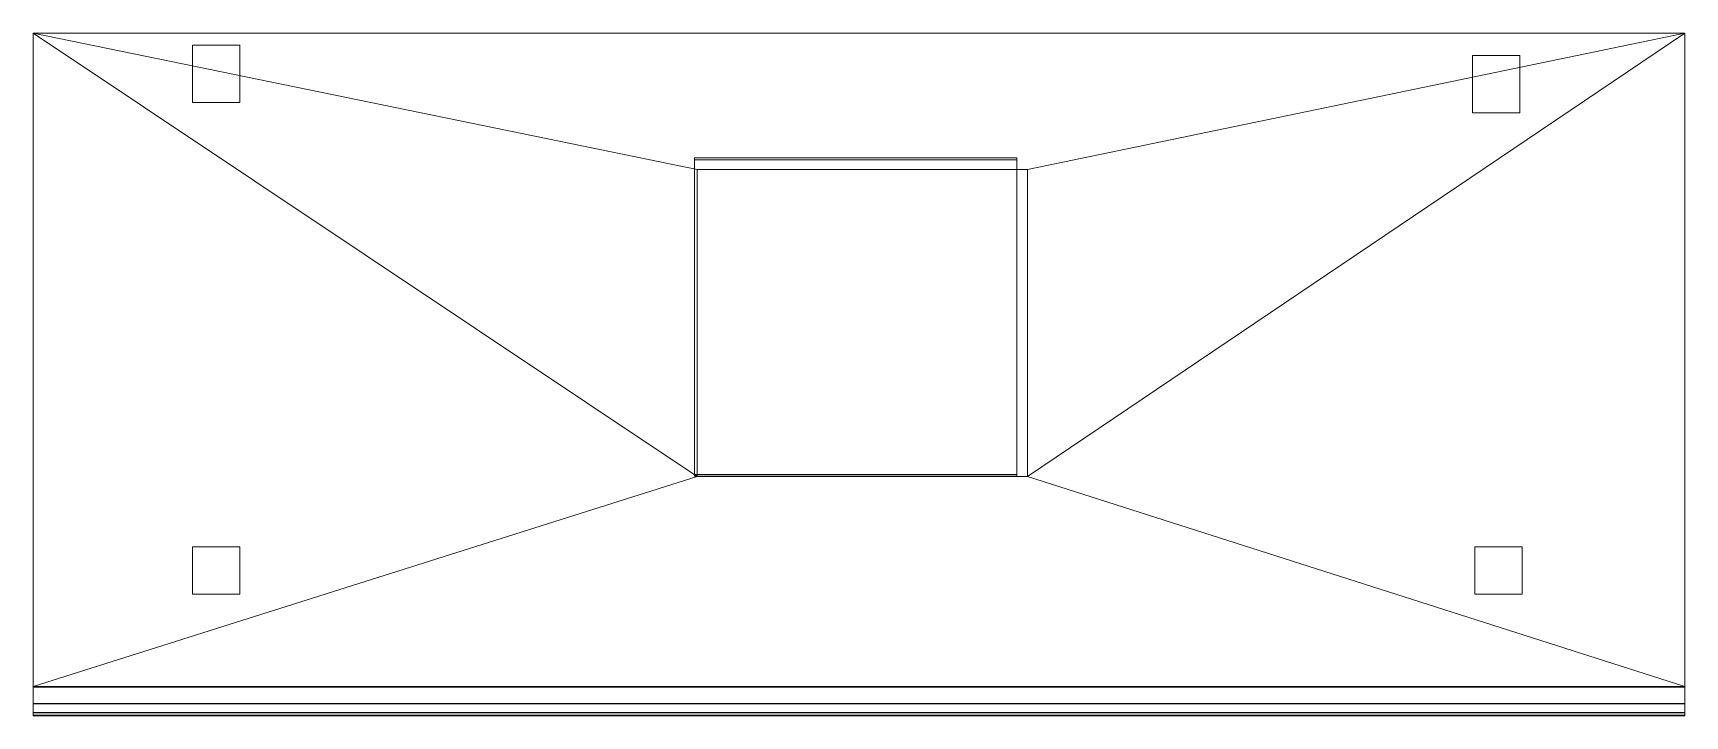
# Model space of a CAD drawing. Header units: millimetres. Extents: x 5694 to 12694, y -4847 to -1953.
import ezdxf

# ---------------------------------------------------------------- set-up
doc = ezdxf.new("R2010")
doc.units = ezdxf.units.MM
for name, color, linetype, lineweight in [('A-GLAZ-CURT', 52, 'Continuous', 9), ('A-ROOF', 132, 'Continuous', 9), ('A-ROOF-OTLN', 132, 'Continuous', 9), ('A-WALL', 113, 'Continuous', 9)]:
    doc.layers.add(name, color=color, linetype=linetype, lineweight=lineweight)

# ---------------------------------------------------------------- blocks, each defined once
blk = doc.blocks.new('System Panel - Glazed-144269-_3D_')
at = {"layer": 'A-GLAZ-CURT', "transparency": 33554496}
mesh = blk.add_polyface(dxfattribs=at)
corners = [(-683.2, 49.5, 1400), (683.2, 49.5, 1400), (683.2, 49.5), (-683.2, 49.5)]
mesh.append_faces([[corners[k] for k in face] for face in [(0, 1, 2, 3)]])
mesh = blk.add_polyface(dxfattribs=at)
corners = [(-683.2, 24.5), (-683.2, 49.5), (683.2, 49.5), (683.2, 24.5)]
mesh.append_faces([[corners[k] for k in face] for face in [(0, 1, 2, 3)]])
mesh = blk.add_polyface(dxfattribs=at)
corners = [(683.2, 24.5, 1400), (683.2, 49.5, 1400), (-683.2, 49.5, 1400), (-683.2, 24.5, 1400)]
mesh.append_faces([[corners[k] for k in face] for face in [(0, 1, 2, 3)]])
mesh = blk.add_polyface(dxfattribs=at)
corners = [(-683.2, 24.5, 1400), (-683.2, 49.5, 1400), (-683.2, 49.5), (-683.2, 24.5)]
mesh.append_faces([[corners[k] for k in face] for face in [(0, 1, 2, 3)]])
mesh = blk.add_polyface(dxfattribs=at)
corners = [(683.2, 24.5), (683.2, 24.5, 1400), (-683.2, 24.5, 1400), (-683.2, 24.5)]
mesh.append_faces([[corners[k] for k in face] for face in [(0, 1, 2, 3)]])
mesh = blk.add_polyface(dxfattribs=at)
corners = [(683.2, 24.5), (683.2, 49.5), (683.2, 49.5, 1400), (683.2, 24.5, 1400)]
mesh.append_faces([[corners[k] for k in face] for face in [(0, 1, 2, 3)]])

msp = doc.modelspace()

# ---------------------------------------------------------------- block references
at = {"layer": 'A-GLAZ-CURT', "transparency": 33554496, "extrusion": (0, 0.958019, 0.286704)}
msp.add_blockref('System Panel - Glazed-144269-_3D_', (-9179.4, 7444, -1756.3), dxfattribs=at)

# ---------------------------------------------------------------- meshes
at = {"layer": 'A-ROOF'}
mesh = msp.add_polyface(dxfattribs=at)
corners = [(5693.9, -1953.2, 7290.1), (5693.9, -1953.2, 7164.8), (5693.9, -4721.8, 6336.3), (5693.9, -4721.8, 6461.5)]
mesh.append_faces([[corners[k] for k in face] for face in [(0, 1, 2, 3)]])
mesh = msp.add_polyface(dxfattribs=at)
corners = [(5693.9, -1953.2, 7290.1), (5693.9, -4721.8, 6461.5), (12693.9, -4721.8, 6461.5), (12693.9, -1953.2, 7290.1), (8508.2, -2532, 7116.9), (9908.2, -2532, 7116.9), (9908.2, -3832, 6727.8), (8508.2, -3832, 6727.8)]
mesh.append_faces([[corners[k] for k in face] for face in [(1, 7, 0), (4, 0, 7)]], dxfattribs={"vtx0": -1, "vtx1": -1})
mesh.append_faces([[corners[k] for k in face] for face in [(7, 1, 2, 6), (6, 2, 3), (3, 5, 6)]], dxfattribs={"vtx0": -1, "vtx2": -1})
mesh.append_faces([[corners[k] for k in face] for face in [(3, 0, 4, 5)]], dxfattribs={"vtx1": -1, "vtx3": -1})
mesh = msp.add_polyface(dxfattribs=at)
corners = [(5693.9, -1953.2, 7290.1), (12693.9, -1953.2, 7290.1), (12693.9, -1953.2, 7164.8), (5693.9, -1953.2, 7164.8)]
mesh.append_faces([[corners[k] for k in face] for face in [(0, 1, 2, 3)]])
mesh = msp.add_polyface(dxfattribs=at)
corners = [(5693.9, -4721.8, 6336.3), (5693.9, -1953.2, 7164.8), (12693.9, -1953.2, 7164.8), (12693.9, -4721.8, 6336.3), (9908.2, -2532, 6991.6), (8508.2, -2532, 6991.6), (8508.2, -3832, 6602.6), (9908.2, -3832, 6602.6)]
mesh.append_faces([[corners[k] for k in face] for face in [(4, 2, 7), (3, 7, 2)]], dxfattribs={"vtx0": -1, "vtx1": -1})
mesh.append_faces([[corners[k] for k in face] for face in [(1, 5, 6), (5, 1, 2, 4), (6, 0, 1)]], dxfattribs={"vtx0": -1, "vtx2": -1})
mesh.append_faces([[corners[k] for k in face] for face in [(3, 0, 6, 7)]], dxfattribs={"vtx1": -1, "vtx3": -1})
mesh = msp.add_polyface(dxfattribs=at)
corners = [(12693.9, -4721.8, 6461.5), (12693.9, -4721.8, 6336.3), (12693.9, -1953.2, 7164.8), (12693.9, -1953.2, 7290.1)]
mesh.append_faces([[corners[k] for k in face] for face in [(0, 1, 2, 3)]])
mesh = msp.add_polyface(dxfattribs=at)
corners = [(9908.2, -2532, 7116.9), (8508.2, -2532, 7116.9), (8508.2, -2532, 6991.6), (9908.2, -2532, 6991.6)]
mesh.append_faces([[corners[k] for k in face] for face in [(0, 1, 2, 3)]])
mesh = msp.add_polyface(dxfattribs=at)
corners = [(8508.2, -2532, 7116.9), (8508.2, -3832, 6727.8), (8508.2, -3832, 6602.6), (8508.2, -2532, 6991.6)]
mesh.append_faces([[corners[k] for k in face] for face in [(0, 1, 2, 3)]])
mesh = msp.add_polyface(dxfattribs=at)
corners = [(9908.2, -2532, 6991.6), (9908.2, -3832, 6602.6), (9908.2, -3832, 6727.8), (9908.2, -2532, 7116.9)]
mesh.append_faces([[corners[k] for k in face] for face in [(0, 1, 2, 3)]])
mesh = msp.add_polyface(dxfattribs=at)
corners = [(8508.2, -3832, 6727.8), (9908.2, -3832, 6727.8), (9908.2, -3832, 6602.6), (8508.2, -3832, 6602.6)]
mesh.append_faces([[corners[k] for k in face] for face in [(0, 1, 2, 3)]])
mesh = msp.add_polyface(dxfattribs=at)
corners = [(5693.9, -4721.8, 6336.3), (12693.9, -4721.8, 6336.3), (12693.9, -4721.8, 6461.5), (5693.9, -4721.8, 6461.5)]
mesh.append_faces([[corners[k] for k in face] for face in [(0, 1, 2, 3)]])
at = {"layer": 'A-ROOF-OTLN'}
mesh = msp.add_polyface(dxfattribs=at)
corners = [(5693.9, -4721.8, 6211.4), (5693.9, -4796, 6211.4), (5693.9, -4834.1, 6310.9), (5693.9, -4846.8, 6310.9), (5693.9, -4846.8, 6323.6), (5693.9, -4834.1, 6323.6), (5693.9, -4834.1, 6320.4), (5693.9, -4843.6, 6320.4), (5693.9, -4843.6, 6314.1), (5693.9, -4831.7, 6314.1), (5693.9, -4793.6, 6214.5), (5693.9, -4724.9, 6214.5), (5693.9, -4724.9, 6336.3), (5693.9, -4721.8, 6336.3)]
mesh.append_faces([[corners[k] for k in face] for face in [(7, 4, 5, 6)]], dxfattribs={"vtx0": -1})
mesh.append_faces([[corners[k] for k in face] for face in [(11, 0, 1, 10), (2, 9, 10, 1)]], dxfattribs={"vtx0": -1, "vtx2": -1})
mesh.append_faces([[corners[k] for k in face] for face in [(13, 0, 11, 12)]], dxfattribs={"vtx1": -1})
mesh.append_faces([[corners[k] for k in face] for face in [(2, 3, 8, 9), (7, 8, 3, 4)]], dxfattribs={"vtx1": -1, "vtx3": -1})
mesh = msp.add_polyface(dxfattribs=at)
corners = [(5693.9, -4721.8, 6211.4), (12693.9, -4721.8, 6211.4), (12693.9, -4796, 6211.4), (5693.9, -4796, 6211.4)]
mesh.append_faces([[corners[k] for k in face] for face in [(0, 1, 2, 3)]])
mesh = msp.add_polyface(dxfattribs=at)
corners = [(5693.9, -4724.9, 6336.3), (12693.9, -4724.9, 6336.3), (12693.9, -4721.8, 6336.3), (5693.9, -4721.8, 6336.3)]
mesh.append_faces([[corners[k] for k in face] for face in [(0, 1, 2, 3)]])
mesh = msp.add_polyface(dxfattribs=at)
corners = [(5693.9, -4721.8, 6336.3), (12693.9, -4721.8, 6336.3), (12693.9, -4721.8, 6211.4), (5693.9, -4721.8, 6211.4)]
mesh.append_faces([[corners[k] for k in face] for face in [(0, 1, 2, 3)]])
mesh = msp.add_polyface(dxfattribs=at)
corners = [(5693.9, -4793.6, 6214.5), (12693.9, -4793.6, 6214.5), (12693.9, -4724.9, 6214.5), (5693.9, -4724.9, 6214.5)]
mesh.append_faces([[corners[k] for k in face] for face in [(0, 1, 2, 3)]])
mesh = msp.add_polyface(dxfattribs=at)
corners = [(5693.9, -4724.9, 6214.5), (12693.9, -4724.9, 6214.5), (12693.9, -4724.9, 6336.3), (5693.9, -4724.9, 6336.3)]
mesh.append_faces([[corners[k] for k in face] for face in [(0, 1, 2, 3)]])
mesh = msp.add_polyface(dxfattribs=at)
corners = [(12693.9, -4721.8, 6211.4), (12693.9, -4721.8, 6336.3), (12693.9, -4724.9, 6336.3), (12693.9, -4724.9, 6214.5), (12693.9, -4793.6, 6214.5), (12693.9, -4831.7, 6314.1), (12693.9, -4843.6, 6314.1), (12693.9, -4843.6, 6320.4), (12693.9, -4834.1, 6320.4), (12693.9, -4834.1, 6323.6), (12693.9, -4846.8, 6323.6), (12693.9, -4846.8, 6310.9), (12693.9, -4834.1, 6310.9), (12693.9, -4796, 6211.4)]
mesh.append_faces([[corners[k] for k in face] for face in [(3, 0, 1, 2)]], dxfattribs={"vtx0": -1})
mesh.append_faces([[corners[k] for k in face] for face in [(6, 11, 12, 5), (11, 6, 7, 10)]], dxfattribs={"vtx0": -1, "vtx2": -1})
mesh.append_faces([[corners[k] for k in face] for face in [(9, 10, 7, 8)]], dxfattribs={"vtx1": -1})
mesh.append_faces([[corners[k] for k in face] for face in [(13, 0, 3, 4), (4, 5, 12, 13)]], dxfattribs={"vtx1": -1, "vtx3": -1})
mesh = msp.add_polyface(dxfattribs=at)
corners = [(5693.9, -4831.7, 6314.1), (12693.9, -4831.7, 6314.1), (12693.9, -4793.6, 6214.5), (5693.9, -4793.6, 6214.5)]
mesh.append_faces([[corners[k] for k in face] for face in [(0, 1, 2, 3)]])
mesh = msp.add_polyface(dxfattribs=at)
corners = [(5693.9, -4796, 6211.4), (12693.9, -4796, 6211.4), (12693.9, -4834.1, 6310.9), (5693.9, -4834.1, 6310.9)]
mesh.append_faces([[corners[k] for k in face] for face in [(0, 1, 2, 3)]])
mesh = msp.add_polyface(dxfattribs=at)
corners = [(5693.9, -4843.6, 6314.1), (12693.9, -4843.6, 6314.1), (12693.9, -4831.7, 6314.1), (5693.9, -4831.7, 6314.1)]
mesh.append_faces([[corners[k] for k in face] for face in [(0, 1, 2, 3)]])
mesh = msp.add_polyface(dxfattribs=at)
corners = [(5693.9, -4834.1, 6310.9), (12693.9, -4834.1, 6310.9), (12693.9, -4846.8, 6310.9), (5693.9, -4846.8, 6310.9)]
mesh.append_faces([[corners[k] for k in face] for face in [(0, 1, 2, 3)]])
mesh = msp.add_polyface(dxfattribs=at)
corners = [(5693.9, -4846.8, 6323.6), (12693.9, -4846.8, 6323.6), (12693.9, -4834.1, 6323.6), (5693.9, -4834.1, 6323.6)]
mesh.append_faces([[corners[k] for k in face] for face in [(0, 1, 2, 3)]])
mesh = msp.add_polyface(dxfattribs=at)
corners = [(5693.9, -4834.1, 6323.6), (12693.9, -4834.1, 6323.6), (12693.9, -4834.1, 6320.4), (5693.9, -4834.1, 6320.4)]
mesh.append_faces([[corners[k] for k in face] for face in [(0, 1, 2, 3)]])
mesh = msp.add_polyface(dxfattribs=at)
corners = [(5693.9, -4834.1, 6320.4), (12693.9, -4834.1, 6320.4), (12693.9, -4843.6, 6320.4), (5693.9, -4843.6, 6320.4)]
mesh.append_faces([[corners[k] for k in face] for face in [(0, 1, 2, 3)]])
mesh = msp.add_polyface(dxfattribs=at)
corners = [(5693.9, -4843.6, 6320.4), (12693.9, -4843.6, 6320.4), (12693.9, -4843.6, 6314.1), (5693.9, -4843.6, 6314.1)]
mesh.append_faces([[corners[k] for k in face] for face in [(0, 1, 2, 3)]])
mesh = msp.add_polyface(dxfattribs=at)
corners = [(5693.9, -4846.8, 6310.9), (12693.9, -4846.8, 6310.9), (12693.9, -4846.8, 6323.6), (5693.9, -4846.8, 6323.6)]
mesh.append_faces([[corners[k] for k in face] for face in [(0, 1, 2, 3)]])
at = {"layer": 'A-WALL'}
mesh = msp.add_polyface(dxfattribs=at)
corners = [(6369.9, -2247.4, 4000.3), (6369.9, -2247.4, 7076.8), (6369.9, -2004.6, 7149.5), (6369.9, -2004.6, 4000.3)]
mesh.append_faces([[corners[k] for k in face] for face in [(0, 1, 2, 3)]])
mesh = msp.add_polyface(dxfattribs=at)
corners = [(6569.9, -2247.4, 4000.3), (6369.9, -2247.4, 4000.3), (6369.9, -2004.6, 4000.3), (6569.9, -2004.6, 4000.3)]
mesh.append_faces([[corners[k] for k in face] for face in [(0, 1, 2, 3)]])
mesh = msp.add_polyface(dxfattribs=at)
corners = [(6569.9, -2004.6, 4000.3), (6369.9, -2004.6, 4000.3), (6369.9, -2004.6, 7149.5), (6569.9, -2004.6, 7149.5)]
mesh.append_faces([[corners[k] for k in face] for face in [(0, 1, 2, 3)]])
mesh = msp.add_polyface(dxfattribs=at)
corners = [(6569.9, -2004.6, 7149.5), (6369.9, -2004.6, 7149.5), (6369.9, -2247.4, 7076.8), (6569.9, -2247.4, 7076.8)]
mesh.append_faces([[corners[k] for k in face] for face in [(0, 1, 2, 3)]])
mesh = msp.add_polyface(dxfattribs=at)
corners = [(6569.9, -2004.6, 7149.5), (6569.9, -2247.4, 7076.8), (6569.9, -2247.4, 4000.3), (6569.9, -2004.6, 4000.3)]
mesh.append_faces([[corners[k] for k in face] for face in [(0, 1, 2, 3)]])
mesh = msp.add_polyface(dxfattribs=at)
corners = [(11793.9, -2290.8, 4000.3), (11793.9, -2290.8, 7076.8), (11793.9, -2048.1, 7149.5), (11793.9, -2048.1, 4000.3)]
mesh.append_faces([[corners[k] for k in face] for face in [(0, 1, 2, 3)]])
mesh = msp.add_polyface(dxfattribs=at)
corners = [(11993.9, -2290.8, 4000.3), (11793.9, -2290.8, 4000.3), (11793.9, -2048.1, 4000.3), (11993.9, -2048.1, 4000.3)]
mesh.append_faces([[corners[k] for k in face] for face in [(0, 1, 2, 3)]])
mesh = msp.add_polyface(dxfattribs=at)
corners = [(11993.9, -2048.1, 4000.3), (11793.9, -2048.1, 4000.3), (11793.9, -2048.1, 7149.5), (11993.9, -2048.1, 7149.5)]
mesh.append_faces([[corners[k] for k in face] for face in [(0, 1, 2, 3)]])
mesh = msp.add_polyface(dxfattribs=at)
corners = [(11993.9, -2048.1, 7149.5), (11793.9, -2048.1, 7149.5), (11793.9, -2290.8, 7076.8), (11993.9, -2290.8, 7076.8)]
mesh.append_faces([[corners[k] for k in face] for face in [(0, 1, 2, 3)]])
mesh = msp.add_polyface(dxfattribs=at)
corners = [(11993.9, -2048.1, 7149.5), (11993.9, -2290.8, 7076.8), (11993.9, -2290.8, 4000.3), (11993.9, -2048.1, 4000.3)]
mesh.append_faces([[corners[k] for k in face] for face in [(0, 1, 2, 3)]])
mesh = msp.add_polyface(dxfattribs=at)
corners = [(6569.9, -2247.4, 7076.8), (6369.9, -2247.4, 7076.8), (6369.9, -2247.4, 4000.3), (6569.9, -2247.4, 4000.3)]
mesh.append_faces([[corners[k] for k in face] for face in [(0, 1, 2, 3)]])
mesh = msp.add_polyface(dxfattribs=at)
corners = [(11993.9, -2290.8, 7076.8), (11793.9, -2290.8, 7076.8), (11793.9, -2290.8, 4000.3), (11993.9, -2290.8, 4000.3)]
mesh.append_faces([[corners[k] for k in face] for face in [(0, 1, 2, 3)]])
mesh = msp.add_polyface(dxfattribs=at)
corners = [(6369.9, -4130.1, 6461.5), (6569.9, -4130.1, 6461.5), (6569.9, -4130.1, 4000), (6369.9, -4130.1, 4000)]
mesh.append_faces([[corners[k] for k in face] for face in [(0, 1, 2, 3)]])
mesh = msp.add_polyface(dxfattribs=at)
corners = [(6369.9, -4330.1, 4000), (6369.9, -4130.1, 4000), (6569.9, -4130.1, 4000), (6569.9, -4330.1, 4000)]
mesh.append_faces([[corners[k] for k in face] for face in [(0, 1, 2, 3)]])
mesh = msp.add_polyface(dxfattribs=at)
corners = [(6569.9, -4330.1, 6461.5), (6569.9, -4130.1, 6461.5), (6369.9, -4130.1, 6461.5), (6369.9, -4330.1, 6461.5)]
mesh.append_faces([[corners[k] for k in face] for face in [(0, 1, 2, 3)]])
mesh = msp.add_polyface(dxfattribs=at)
corners = [(6369.9, -4330.1, 6461.5), (6369.9, -4130.1, 6461.5), (6369.9, -4130.1, 4000), (6369.9, -4330.1, 4000)]
mesh.append_faces([[corners[k] for k in face] for face in [(0, 1, 2, 3)]])
mesh = msp.add_polyface(dxfattribs=at)
corners = [(6569.9, -4330.1, 4000), (6569.9, -4130.1, 4000), (6569.9, -4130.1, 6461.5), (6569.9, -4330.1, 6461.5)]
mesh.append_faces([[corners[k] for k in face] for face in [(0, 1, 2, 3)]])
mesh = msp.add_polyface(dxfattribs=at)
corners = [(11803.9, -4130.1, 6461.5), (12003.9, -4130.1, 6461.5), (12003.9, -4130.1, 4000), (11803.9, -4130.1, 4000)]
mesh.append_faces([[corners[k] for k in face] for face in [(0, 1, 2, 3)]])
mesh = msp.add_polyface(dxfattribs=at)
corners = [(11803.9, -4330.1, 4000), (11803.9, -4130.1, 4000), (12003.9, -4130.1, 4000), (12003.9, -4330.1, 4000)]
mesh.append_faces([[corners[k] for k in face] for face in [(0, 1, 2, 3)]])
mesh = msp.add_polyface(dxfattribs=at)
corners = [(12003.9, -4330.1, 6461.5), (12003.9, -4130.1, 6461.5), (11803.9, -4130.1, 6461.5), (11803.9, -4330.1, 6461.5)]
mesh.append_faces([[corners[k] for k in face] for face in [(0, 1, 2, 3)]])
mesh = msp.add_polyface(dxfattribs=at)
corners = [(11803.9, -4330.1, 6461.5), (11803.9, -4130.1, 6461.5), (11803.9, -4130.1, 4000), (11803.9, -4330.1, 4000)]
mesh.append_faces([[corners[k] for k in face] for face in [(0, 1, 2, 3)]])
mesh = msp.add_polyface(dxfattribs=at)
corners = [(12003.9, -4330.1, 4000), (12003.9, -4130.1, 4000), (12003.9, -4130.1, 6461.5), (12003.9, -4330.1, 6461.5)]
mesh.append_faces([[corners[k] for k in face] for face in [(0, 1, 2, 3)]])
mesh = msp.add_polyface(dxfattribs=at)
corners = [(6569.9, -4330.1, 4000), (6569.9, -4330.1, 6461.5), (6369.9, -4330.1, 6461.5), (6369.9, -4330.1, 4000)]
mesh.append_faces([[corners[k] for k in face] for face in [(0, 1, 2, 3)]])
mesh = msp.add_polyface(dxfattribs=at)
corners = [(12003.9, -4330.1, 4000), (12003.9, -4330.1, 6461.5), (11803.9, -4330.1, 6461.5), (11803.9, -4330.1, 4000)]
mesh.append_faces([[corners[k] for k in face] for face in [(0, 1, 2, 3)]])

doc.saveas('drawing.dxf')
